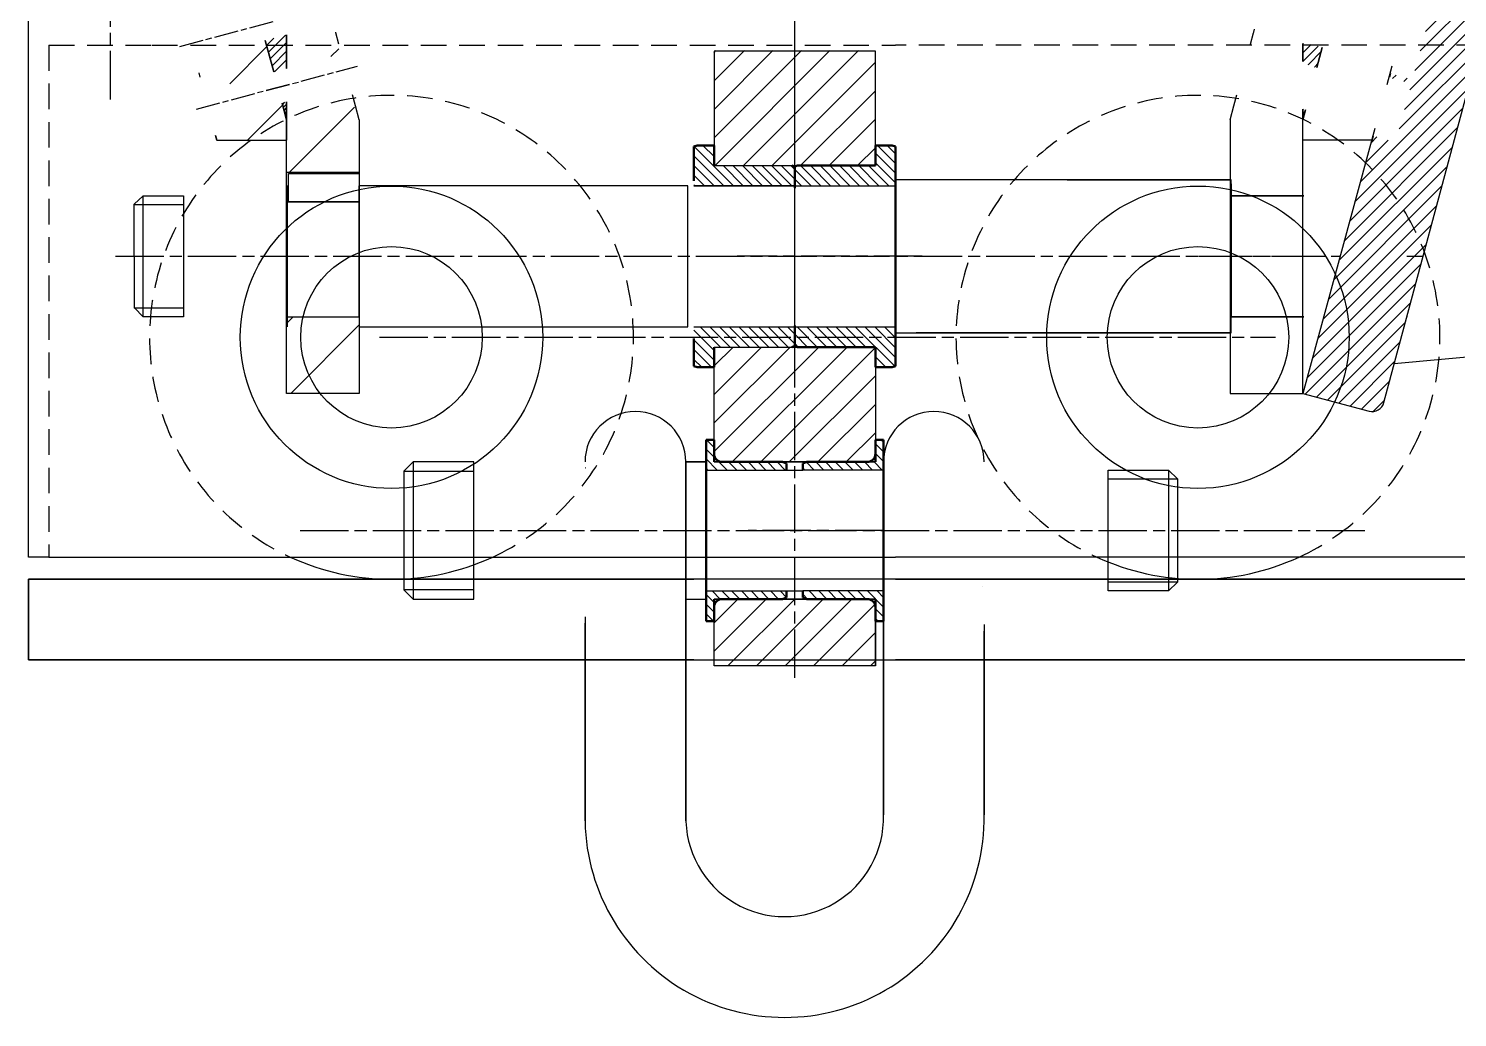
# Model space of a CAD drawing. Header units: millimetres. Extents: x -15074 to 21675, y -7568 to 6574.
# Drawn here: x 10845.9 to 11200.3, y 2869.1 to 3114.3 of the extents above; entities that cross this region are included whole.
import ezdxf

# ---------------------------------------------------------------- set-up
doc = ezdxf.new("R2010")
doc.units = ezdxf.units.MM
for name, pattern in [('AM_ISO08W050', [18, 12, -1.5, 3, -1.5]), ('AM_ISO08W050x2', [9, 6, -0.75, 1.5, -0.75]), ('Amconstr', [9999, 9999, 0]), ('HIDDEN', [9.525, 6.35, -3.175])]:
    doc.linetypes.add(name, pattern=pattern)
for name, color, linetype, lineweight in [('AM_0', 7, 'Continuous', 50), ('AM_7', 142, 'AM_ISO08W050', 25), ('AM_8', 1, 'Continuous', 25), ('AM_CL', 1, 'Amconstr', 25)]:
    doc.layers.add(name, color=color, linetype=linetype, lineweight=lineweight)
pattern_1 = [(45, (13957.2002, 2918.8888), (-1.0606602, 1.0606602), [])]
pattern_2 = [(45, (13957.20017, 2918.88883), (-0.45254834, 0.45254834), [])]
pattern_3 = [(45, (9929.7307, 2891.9713), (-3.535534, 3.535534), [])]

msp = doc.modelspace()

# ---------------------------------------------------------------- hatches: boundary and pattern name
h = msp.add_hatch()
h.set_pattern_fill('_U', color=256, scale=13, angle=45, pattern_type=0)
h.set_pattern_definition([(45, (0, 0), (-9.192388, 9.192388), [])])
h.paths.add_polyline_path([(10884.258, 3117.814), (10885.166, 3114.426), (10902.546, 3119.083), (10900.878, 3125.309), (10897.252, 3138.842), (10893.902, 3151.487, -0.4133738), (10897.442, 3157.597), (10871.248, 3150.662, -0.3627707), (10876.482, 3146.958), (10879.252, 3136.499)])
h.paths.add_polyline_path([(10906.703, 3103.57), (10904.616, 3111.356), (10887.236, 3106.699), (10888.144, 3103.311), (10888.415, 3102.301), (10889.323, 3098.913)])
h.paths.add_polyline_path([(10891.393, 3091.186), (10892.301, 3087.798), (10892.603, 3086.67), (10909.893, 3086.672), (10909.895, 3091.656), (10908.773, 3095.843)])
h.paths.add_polyline_path([(10909.909, 3080.855), (10909.909, 3078.685), (10927.909, 3078.685), (10927.909, 3090.409), (10925.269, 3100.263), (10918.439, 3098.433), (10917.232, 3098.109), (10909.909, 3096.147)])
h.paths.add_polyline_path([(10923.198, 3107.99), (10921.112, 3115.776), (10914.282, 3113.946), (10913.075, 3113.622), (10909.909, 3112.774), (10909.909, 3104.429), (10915.161, 3105.837), (10916.369, 3106.16)])
h.paths.add_polyline_path([(10910.012, 3042.855), (10910.012, 3040.355), (10909.909, 3025.834), (10909.909, 3023.855), (10927.909, 3023.855), (10927.909, 3042.855)])
h = msp.add_hatch()
h.set_pattern_fill('_U', color=256, scale=2.5, angle=45, style=0, pattern_type=0)
h.set_pattern_definition([(45, (0, 0), (-1.76776695, 1.76776695), [])])
h.paths.add_polyline_path([(11190.864, 3130.145), (11187.56, 3117.814), (11187.522, 3117.672), (11192.453, 3116.346), (11192.753, 3115.222), (11189.376, 3102.668), (11188.553, 3101.846), (11183.636, 3103.169), (11183.365, 3102.159), (11188.281, 3100.837), (11188.581, 3099.713), (11185.205, 3087.159), (11184.381, 3086.337), (11179.479, 3087.656), (11179.215, 3086.67), (11179.027, 3086.67), (11161.923, 3023.855), (11181.242, 3018.679), (11204.535, 3105.612), (11217.101, 3102.245), (11223.574, 3100.511), (11376.43, 3059.553), (11407.38, 3051.26), (11408.359, 3050.971), (11413.583, 3070.468), (11335.753, 3091.322)])
at = {"layer": 'AM_8', "true_color": 0x000000}
h = msp.add_hatch(dxfattribs=at)
h.set_pattern_fill('_U', color=18, scale=1.5, angle=45, style=0, pattern_type=0)
h.set_pattern_definition(pattern_1)
h.paths.add_polyline_path([(10904.616, 3111.356), (10906.703, 3103.57), (10909.9, 3104.427), (10909.903, 3112.773)])
h = msp.add_hatch(dxfattribs=at)
h.set_pattern_fill('_U', color=18, scale=1.5, angle=45, style=0, pattern_type=0)
h.set_pattern_definition(pattern_1)
edge = h.paths.add_edge_path(flags=0)
edge.add_arc((11160.355, 3089.473), 21.18, 72.4302, 85.77444, ccw=False)
edge.add_line((11166.749, 3109.665), (11165.402, 3104.639))
edge.add_arc((11168.56, 3116.617), 12.388, 237.57179, 255.22911)
edge.add_line((11161.917, 3106.161), (11161.916, 3110.596))
edge = h.paths.add_edge_path(flags=0)
edge.add_arc((11168.56, 3116.617), 12.388, -122.42821, -104.77089, ccw=False)
edge.add_line((11165.402, 3104.639), (11165.116, 3103.57))
edge.add_line((11165.116, 3103.57), (11161.918, 3104.427))
edge.add_line((11161.918, 3104.427), (11161.917, 3106.161))
edge = h.paths.add_edge_path(flags=0)
edge.add_arc((11160.355, 3089.473), 21.18, 72.4302, 85.77444, ccw=False)
edge.add_line((11161.916, 3110.596), (11161.915, 3112.773))
edge.add_line((11161.915, 3112.773), (11167.202, 3111.356))
edge.add_line((11167.202, 3111.356), (11166.749, 3109.665))
edge = h.paths.add_edge_path(flags=0)
edge.add_arc((11168.56, 3116.617), 12.388, -122.42821, -104.77089, ccw=False)
edge.add_line((11165.402, 3104.639), (11165.116, 3103.57))
edge.add_line((11165.116, 3103.57), (11161.918, 3104.427))
edge.add_line((11161.918, 3104.427), (11161.917, 3106.161))
edge = h.paths.add_edge_path(flags=0)
edge.add_arc((11160.355, 3089.473), 21.18, 72.4302, 85.77444, ccw=False)
edge.add_line((11161.916, 3110.596), (11161.915, 3112.773))
edge.add_line((11161.915, 3112.773), (11167.202, 3111.356))
edge.add_line((11167.202, 3111.356), (11166.749, 3109.665))
h = msp.add_hatch(dxfattribs=at)
h.set_pattern_fill('_U', color=18, scale=5, angle=45, style=0, pattern_type=0)
h.set_pattern_definition(pattern_3)
h.paths.add_polyline_path([(11055.909, 3108.855), (11015.909, 3108.855), (11015.909, 3080.355), (11055.909, 3080.355)])
h = msp.add_hatch(dxfattribs=at)
h.set_pattern_fill('_U', color=18, scale=0.64, angle=45, style=0, pattern_type=0)
h.set_pattern_definition(pattern_2)
h.paths.add_polyline_path([(10908.773, 3095.843), (10909.895, 3091.656), (10909.897, 3096.144)])
h = msp.add_hatch(dxfattribs=at)
h.set_pattern_fill('_U', color=18, scale=0.64, angle=45, style=0, pattern_type=0)
h.set_pattern_definition(pattern_2)
edge = h.paths.add_edge_path(flags=0)
edge.add_arc((11156.184, 3073.964), 21.18, 72.38886, 74.27993, ccw=False)
edge.add_line((11162.592, 3094.151), (11161.923, 3091.656))
edge.add_line((11161.923, 3091.656), (11161.922, 3094.352))
edge = h.paths.add_edge_path(flags=0)
edge.add_arc((11156.184, 3073.964), 21.18, 72.38886, 74.27993, ccw=False)
edge.add_line((11161.922, 3094.352), (11161.921, 3096.144))
edge.add_line((11161.921, 3096.144), (11163.045, 3095.843))
edge.add_line((11163.045, 3095.843), (11162.592, 3094.151))
edge = h.paths.add_edge_path(flags=0)
edge.add_arc((11156.184, 3073.964), 21.18, 72.38886, 74.27993, ccw=False)
edge.add_line((11161.922, 3094.352), (11161.921, 3096.144))
edge.add_line((11161.921, 3096.144), (11163.045, 3095.843))
edge.add_line((11163.045, 3095.843), (11162.592, 3094.151))
h = msp.add_hatch(dxfattribs=at)
h.set_pattern_fill('_U', color=18, scale=1.7, angle=135, style=0, pattern_type=0)
h.set_pattern_definition([(135, (7536.6285, 387.9796), (-1.2020815, -1.2020815), [])])
h.paths.add_polyline_path([(11057.909, 2974.855), (11037.909, 2974.855), (11037.909, 2973.219), (11038.909, 2972.855), (11053.909, 2972.855), (11055.909, 2972.855), (11055.909, 2967.355), (11057.909, 2967.355)])
h.paths.add_polyline_path([(11033.909, 2974.855), (11013.909, 2974.855), (11013.909, 2972.855), (11013.909, 2967.355), (11015.909, 2967.355), (11015.909, 2972.855), (11032.909, 2972.855), (11033.909, 2973.219)])
h.paths.add_polyline_path([(11035.909, 3080.101), (11035.209, 3080.355), (11015.909, 3080.355), (11015.909, 3085.355), (11011.709, 3085.355), (11010.909, 3085.064), (11010.909, 3075.355), (11035.909, 3075.355)])
h.paths.add_polyline_path([(11060.909, 3085.064), (11060.109, 3085.355), (11055.909, 3085.355), (11055.909, 3080.355), (11036.609, 3080.355), (11035.909, 3080.101), (11035.909, 3075.355), (11060.909, 3075.355), (11060.909, 3076.855)])
h.paths.add_polyline_path([(11060.909, 3040.355), (11055.909, 3040.355), (11036.07, 3040.355), (11036.07, 3035.551), (11036.609, 3035.355), (11056.07, 3035.355), (11056.042, 3030.355), (11060.109, 3030.355), (11060.909, 3030.646)])
h.paths.add_polyline_path([(11035.909, 3040.355), (11010.909, 3040.355), (11010.909, 3030.646), (11011.709, 3030.355), (11015.909, 3030.355), (11015.909, 3035.355), (11035.209, 3035.355), (11035.909, 3035.61)])
h.paths.add_polyline_path([(11057.909, 3006.855), (11057.909, 3012.355), (11055.94, 3012.355), (11055.909, 3006.855), (11038.909, 3006.855), (11037.909, 3006.491), (11037.909, 3004.855), (11057.909, 3004.855)])
h.paths.add_polyline_path([(11015.909, 3012.355), (11013.909, 3012.355), (11013.909, 3004.855), (11033.909, 3004.855), (11033.909, 3006.491), (11032.909, 3006.855), (11015.909, 3006.855)])
h = msp.add_hatch(dxfattribs=at)
h.set_pattern_fill('_U', color=18, scale=5, angle=45, style=0, pattern_type=0)
h.set_pattern_definition(pattern_3)
h.paths.add_polyline_path([(11016.07, 3035.355), (11015.909, 3006.855), (11055.909, 3006.855), (11056.07, 3035.355)])
h = msp.add_hatch(dxfattribs=at)
h.set_pattern_fill('_U', color=18, scale=5, angle=45, style=0, pattern_type=0)
h.set_pattern_definition(pattern_3)
h.paths.add_polyline_path([(11055.909, 2972.855), (11015.909, 2972.855), (11015.909, 2956.297), (11055.909, 2956.297)])

# ---------------------------------------------------------------- linework, layer by layer
for p, q in [((10906.703, 3103.57), (10904.616, 3111.356)), ((10904.616, 3111.356), (10906.703, 3103.57)), ((10909.903, 3112.773), (10909.9, 3104.427)), ((10922.112, 3113.29), (10922.071, 3113.445)), ((10922.863, 3110.488), (10922.112, 3113.29)), ((11148.955, 3110.488), (11149.706, 3113.29)), ((11149.706, 3113.29), (11149.747, 3113.445)), ((11149.747, 3113.445), (11149.951, 3114.204)), ((11161.916, 3110.596), (11161.917, 3106.161)), ((11165.402, 3104.639), (11166.749, 3109.665)), ((11166.749, 3109.665), (11165.402, 3104.639)), ((11182.018, 3021.577), (11204.535, 3105.612)), ((11184.028, 3105.038), (11182.751, 3100.35)), ((10888.144, 3103.311), (10888.415, 3102.301)), ((11183.636, 3103.169), (11183.403, 3102.301)), ((10926.978, 3095.13), (10926.228, 3097.931)), ((11144.84, 3095.13), (11145.591, 3097.931)), ((10909.895, 3091.656), (10908.773, 3095.843)), ((10908.773, 3095.843), (10909.895, 3091.656)), ((10909.897, 3096.144), (10909.895, 3091.656)), ((10927.909, 3091.656), (10926.978, 3095.13)), ((11143.909, 3091.656), (11144.84, 3095.13)), ((11161.922, 3094.352), (11161.923, 3091.656)), ((11161.923, 3091.656), (11162.592, 3094.151)), ((11162.592, 3094.151), (11161.923, 3091.656)), ((10909.895, 3091.656), (10909.893, 3086.672)), ((10892.603, 3086.67), (10892.301, 3087.798)), ((10892.301, 3087.798), (10892.603, 3086.67)), ((10892.603, 3086.67), (10909.893, 3086.672)), ((11179.808, 3089.54), (11161.923, 3023.855)), ((11179.027, 3086.67), (11161.925, 3086.672)), ((11179.215, 3086.67), (11179.027, 3086.67)), ((11179.215, 3086.67), (11179.479, 3087.656)), ((11103.45, 3076.855), (11144.128, 3076.855)), ((10874.309, 3072.855), (10872.069, 3070.747)), ((10910.012, 3072.855), (10909.909, 3072.855)), ((11010.909, 3075.355), (11055.909, 3075.355)), ((11010.909, 3075.355), (11060.909, 3075.355)), ((11144.128, 3072.855), (11162.128, 3072.855)), ((10872.191, 3045.005), (10872.069, 3070.747)), ((11407.38, 3051.26), (11184.594, 3031.191)), ((10872.15, 3045.047), (10874.309, 3042.855)), ((11188.41, 3045.005), (11188.296, 3045.005)), ((11010.909, 3040.355), (11055.909, 3040.355)), ((11036.07, 3040.635), (11035.909, 3040.633)), ((11055.909, 3040.355), (11060.909, 3040.355)), ((11161.923, 3023.855), (11178.344, 3019.455)), ((10939.009, 3004.58), (10941.309, 3006.855)), ((10939.009, 3004.58), (10939.009, 2975.13)), ((11013.909, 3004.855), (11033.909, 3004.855)), ((11033.909, 3004.855), (11037.909, 3004.855)), ((11057.909, 3004.855), (11037.909, 3004.855)), ((11128.609, 3004.855), (11130.809, 3002.705)), ((11130.809, 3002.705), (11130.809, 2977.005)), ((11130.809, 2977.005), (11128.609, 2974.855)), ((10939.009, 2975.13), (10941.309, 2972.855)), ((11013.909, 2974.855), (11033.909, 2974.855)), ((11033.909, 2974.855), (11037.909, 2974.855)), ((11057.909, 2974.855), (11037.909, 2974.855)), ((10983.909, 2968.455), (10983.909, 2966.855)), ((11082.909, 2966.555), (11082.909, 2964.855))]:
    msp.add_line(p, q)
at = {"linetype": 'HIDDEN'}
for p, q in [((10850.909, 3110.201), (10876.523, 3110.201)), ((10850.909, 3110.201), (10850.909, 2983.26)), ((10876.523, 3110.201), (11060.909, 3110.201)), ((11215.92, 3110.201), (11060.909, 3110.201))]:
    msp.add_line(p, q, dxfattribs=at)
at = {"color": 82}
for p, q in [((10872.109, 3070.705), (10884.309, 3070.705)), ((10884.309, 3045.005), (10872.109, 3045.005)), ((10939.009, 3004.58), (10956.309, 3004.58)), ((11113.609, 3002.705), (11130.809, 3002.705)), ((11130.809, 2977.005), (11113.609, 2977.005)), ((10956.309, 2975.13), (10939.009, 2975.13))]:
    msp.add_line(p, q, dxfattribs=at)
for points in [[(10850.909, 2983.26), (10845.909, 2983.26), (10845.909, 3130.201), (10859.503, 3130.201)], [(10909.909, 3104.429), (10909.909, 3112.774)], [(11161.909, 3106.167), (11161.909, 3110.596)], [(10909.909, 3080.855), (10909.909, 3096.147)], [(11161.909, 3080.855), (11161.92, 3094.352)], [(10927.909, 3091.656), (10927.909, 3023.855), (10909.895, 3023.855), (10909.895, 3091.656)], [(11143.909, 3091.656), (11143.909, 3023.855), (11161.923, 3023.855), (11161.923, 3091.656)], [(10910.012, 3075.355), (10909.909, 3075.355), (10909.909, 3078.685), (10927.909, 3078.685), (10927.909, 3075.355)], [(11144.128, 3075.855), (11144.128, 3072.855), (11162.128, 3072.855)], [(10909.909, 3042.855), (10927.909, 3042.855), (10927.909, 3072.855)], [(10910.012, 3072.855), (10909.909, 3072.855)], [(10909.909, 3042.855), (10927.909, 3042.855), (10927.909, 3072.855)], [(10910.012, 3072.855), (10909.909, 3072.855)], [(10910.012, 3075.355), (10910.012, 3040.355)], [(10910.012, 3075.355), (10910.012, 3071.355), (10927.909, 3071.355), (10927.909, 3075.355)], [(11007.909, 3075.355), (10927.909, 3075.355)], [(11007.909, 3075.355), (10927.909, 3075.355), (10927.909, 3040.355), (11007.909, 3040.355)], [(10927.909, 3068.855), (10927.909, 3072.855)], [(11007.909, 3040.355), (11009.409, 3040.355), (11009.409, 3075.355), (11007.909, 3075.355)], [(11035.909, 3074.855), (11035.909, 3075.355), (11010.909, 3075.355)], [(11035.909, 3074.855), (11036.07, 3074.855)], [(11035.909, 3074.855), (11036.07, 3074.855)], [(11035.909, 3074.855), (11036.07, 3074.855)], [(11162.128, 3072.855), (11144.128, 3072.855), (11144.128, 3042.855), (11162.128, 3042.855)], [(11162.128, 3042.855), (11144.128, 3042.855), (11144.128, 3072.855)], [(11144.128, 3068.855), (11144.128, 3072.855), (11162.128, 3072.855)], [(10927.909, 3040.355), (11007.909, 3040.355)], [(11010.909, 3040.355), (11035.909, 3040.355), (11035.909, 3040.633)], [(11187.728, 3042.887), (11187.728, 3042.855), (11187.825, 3042.855)], [(11063.909, 3038.855), (11066.009, 3038.855)], [(11144.128, 3038.855), (11066.009, 3038.855)], [(10983.999, 3005.355), (10983.909, 3005.355)], [(10983.909, 3005.355), (10983.999, 3005.355)], [(11008.909, 2917.855), (11008.909, 3006.855)], [(11008.909, 2974.355), (11008.909, 3005.355)], [(11008.909, 3005.355), (11008.909, 2917.855)], [(11015.909, 3006.855), (11055.909, 3006.855)], [(11015.909, 3006.855), (11055.909, 3006.855)], [(11015.909, 3006.855), (11055.909, 3006.855)], [(11057.909, 2972.855), (11057.909, 3006.855)], [(11057.909, 2919.355), (11057.909, 3006.855)], [(11057.909, 3006.855), (11057.909, 2919.355)], [(11008.909, 3003.355), (11008.909, 2976.355)], [(10850.909, 2983.26), (11060.909, 2983.26)], [(11220.909, 2983.26), (11060.909, 2983.26)], [(11010.909, 2957.76), (10845.909, 2957.76), (10845.909, 2977.76), (11010.909, 2977.76)], [(11060.909, 2977.76), (10845.909, 2977.76), (10845.909, 2957.76), (11060.909, 2957.76)], [(11060.909, 2957.76), (11225.909, 2957.76), (11225.909, 2977.76), (11060.909, 2977.76)], [(11060.909, 2977.76), (11225.909, 2977.76), (11225.909, 2957.76), (11060.909, 2957.76)], [(11082.42, 2975.855), (11082.409, 2975.855)], [(11055.909, 2972.855), (11015.909, 2972.855)], [(11055.909, 2972.855), (11015.909, 2972.855)], [(10983.909, 2917.855), (10983.909, 2966.855)], [(10983.909, 2966.855), (10983.909, 2917.855)], [(11082.909, 2919.355), (11082.909, 2964.855)], [(11082.909, 2964.855), (11082.909, 2919.355)]]:
    msp.add_lwpolyline(points)
for points in [[(11015.909, 3080.355), (11055.909, 3080.355), (11055.909, 3108.757), (11015.909, 3108.757)], [(10927.909, 3071.355), (10910.409, 3071.355), (10910.409, 3078.355), (10927.909, 3078.355)], [(11144.128, 3076.855), (11060.909, 3076.855), (11060.909, 3038.855), (11144.128, 3038.855)], [(10884.309, 3042.855), (10874.309, 3042.855), (10874.309, 3072.855), (10884.309, 3072.855)], [(11015.909, 3035.355), (11055.909, 3035.355), (11055.909, 3006.855), (11015.909, 3006.855)], [(10956.309, 3006.855), (10941.309, 3006.855), (10941.309, 2972.855), (10956.309, 2972.855)], [(11013.909, 3006.855), (11008.909, 3006.855), (11008.909, 2972.855), (11013.909, 2972.855)], [(11113.609, 3004.855), (11128.609, 3004.855), (11128.609, 2974.855), (11113.609, 2974.855)], [(11015.909, 2972.855), (11055.909, 2972.855), (11055.909, 2956.297), (11015.909, 2956.297)]]:
    msp.add_lwpolyline(points, close=True)
for centre, radius in [((10935.909, 3037.76), 37.5), ((11135.909, 3037.76), 37.5), ((10935.909, 3037.76), 22.5), ((11135.909, 3037.76), 22.5)]:
    msp.add_circle(centre, radius)
at = {"linetype": 'HIDDEN'}
for centre in [(10935.909, 3037.76), (11135.909, 3037.76)]:
    msp.add_arc(centre, 60, 294.72396, 245.27604, dxfattribs=at)
for centre, radius, start, end in [((10996.409, 3006.855), 12.5, 0, 180), ((11070.409, 3006.855), 12.5, 0, 180), ((11179.12, 3022.353), 3, 255, 345), ((10935.909, 3037.76), 60, 245.27604, 294.72396), ((11135.909, 3037.76), 60, 245.27604, 294.72396), ((11033.409, 2918.605), 49.506, 179.13195, 0.86805), ((11033.409, 2918.605), 24.511, 178.2466, 1.7534)]:
    msp.add_arc(centre, radius, start, end)
at = {"layer": 'AM_0'}
for p, q in [((11011.709, 3085.355), (11010.909, 3085.064)), ((11010.909, 3085.064), (11010.909, 3076.605)), ((11015.909, 3085.355), (11011.709, 3085.355)), ((11015.909, 3085.355), (11015.909, 3080.355)), ((11060.109, 3085.355), (11055.909, 3085.355)), ((11055.909, 3080.355), (11055.909, 3085.355)), ((11060.909, 3085.064), (11060.109, 3085.355)), ((11060.909, 3030.646), (11060.909, 3085.064)), ((11035.909, 3080.101), (11035.209, 3080.355)), ((11036.609, 3080.355), (11035.909, 3080.101)), ((11035.909, 3080.101), (11035.909, 3074.855)), ((11035.909, 3074.855), (11035.909, 3080.101)), ((11055.909, 3080.355), (11036.609, 3080.355)), ((11035.909, 3040.633), (11035.909, 3035.61)), ((11035.909, 3035.61), (11035.909, 3040.633)), ((11010.909, 3037.505), (11010.909, 3030.646)), ((11015.909, 3035.355), (11015.909, 3030.355)), ((11035.209, 3035.355), (11035.909, 3035.61)), ((11035.909, 3035.61), (11036.609, 3035.355)), ((11036.609, 3035.355), (11055.909, 3035.355)), ((11055.909, 3030.355), (11055.909, 3035.355)), ((11010.909, 3030.646), (11011.709, 3030.355)), ((11011.709, 3030.355), (11015.909, 3030.355)), ((11055.909, 3030.355), (11060.109, 3030.355)), ((11060.109, 3030.355), (11060.909, 3030.646)), ((11015.909, 3012.355), (11013.909, 3012.355)), ((11013.909, 3012.355), (11013.909, 2967.355)), ((11015.909, 3012.355), (11015.909, 3006.855)), ((11055.909, 3006.855), (11055.909, 3012.355)), ((11057.909, 3012.355), (11055.909, 3012.355)), ((11057.909, 2967.355), (11057.909, 3012.355)), ((11032.909, 3006.855), (11017.909, 3006.855)), ((11033.909, 3006.491), (11032.909, 3006.855)), ((11033.909, 3006.491), (11033.909, 3004.855)), ((11038.909, 3006.855), (11037.909, 3006.491)), ((11037.909, 3004.855), (11037.909, 3006.491)), ((11053.909, 3006.855), (11038.909, 3006.855)), ((11032.909, 2972.855), (11033.909, 2973.219)), ((11033.909, 2974.855), (11033.909, 2973.219)), ((11037.909, 2973.219), (11037.909, 2974.855)), ((11037.909, 2973.219), (11038.909, 2972.855)), ((11015.909, 2972.855), (11015.909, 2967.355)), ((11017.909, 2972.855), (11032.909, 2972.855)), ((11038.909, 2972.855), (11053.909, 2972.855)), ((11055.909, 2967.355), (11055.909, 2972.855)), ((11013.909, 2967.355), (11015.909, 2967.355)), ((11055.909, 2967.355), (11057.909, 2967.355))]:
    msp.add_line(p, q, dxfattribs=at)
for centre, start, end in [((11017.909, 3008.855), 180, 270), ((11053.909, 3008.855), 270, 0), ((11017.909, 2970.855), 90, 180), ((11053.909, 2970.855), 0, 90)]:
    msp.add_arc(centre, 2, start, end, dxfattribs=at)
at = {"layer": 'AM_7', "color": 3}
for p, q in [((11035.909, 2953.297), (11035.909, 3253.943)), ((10867.427, 3057.855), (11171.181, 3057.855)), ((11067.549, 3057.855), (11021.614, 3057.855)), ((11136.125, 3057.855), (11165.128, 3057.855)), ((10913.267, 2989.855), (11178.272, 2989.855))]:
    msp.add_line(p, q, dxfattribs=at)
at = {"layer": 'AM_7'}
for p, q in [((11035.909, 3034.76), (11035.909, 3186.192)), ((10866.211, 3096.771), (10866.211, 3174.065)), ((11187.728, 3057.855), (11191.739, 3057.855)), ((10932.909, 3037.76), (11155.141, 3037.76)), ((11057.909, 2989.855), (11024.365, 2989.855))]:
    msp.add_line(p, q, dxfattribs=at)
at = {"layer": 'AM_7', "linetype": 'AM_ISO08W050x2'}
for p, q in [((10906.479, 3115.996), (10883.303, 3109.786)), ((10904.84, 3098.93), (10927.443, 3104.986)), ((10910.636, 3100.483), (10887.46, 3094.273))]:
    msp.add_line(p, q, dxfattribs=at)
at = {"layer": 'AM_CL'}
for p, q in [((11008.909, 3006.855), (11013.909, 3006.855)), ((11015.909, 2956.297), (11015.909, 2972.855)), ((11055.909, 2956.297), (11055.909, 2972.855)), ((11010.909, 2957.76), (10845.909, 2957.76)), ((11060.909, 2957.76), (11225.909, 2957.76))]:
    msp.add_line(p, q, dxfattribs=at)

doc.saveas('drawing.dxf')
